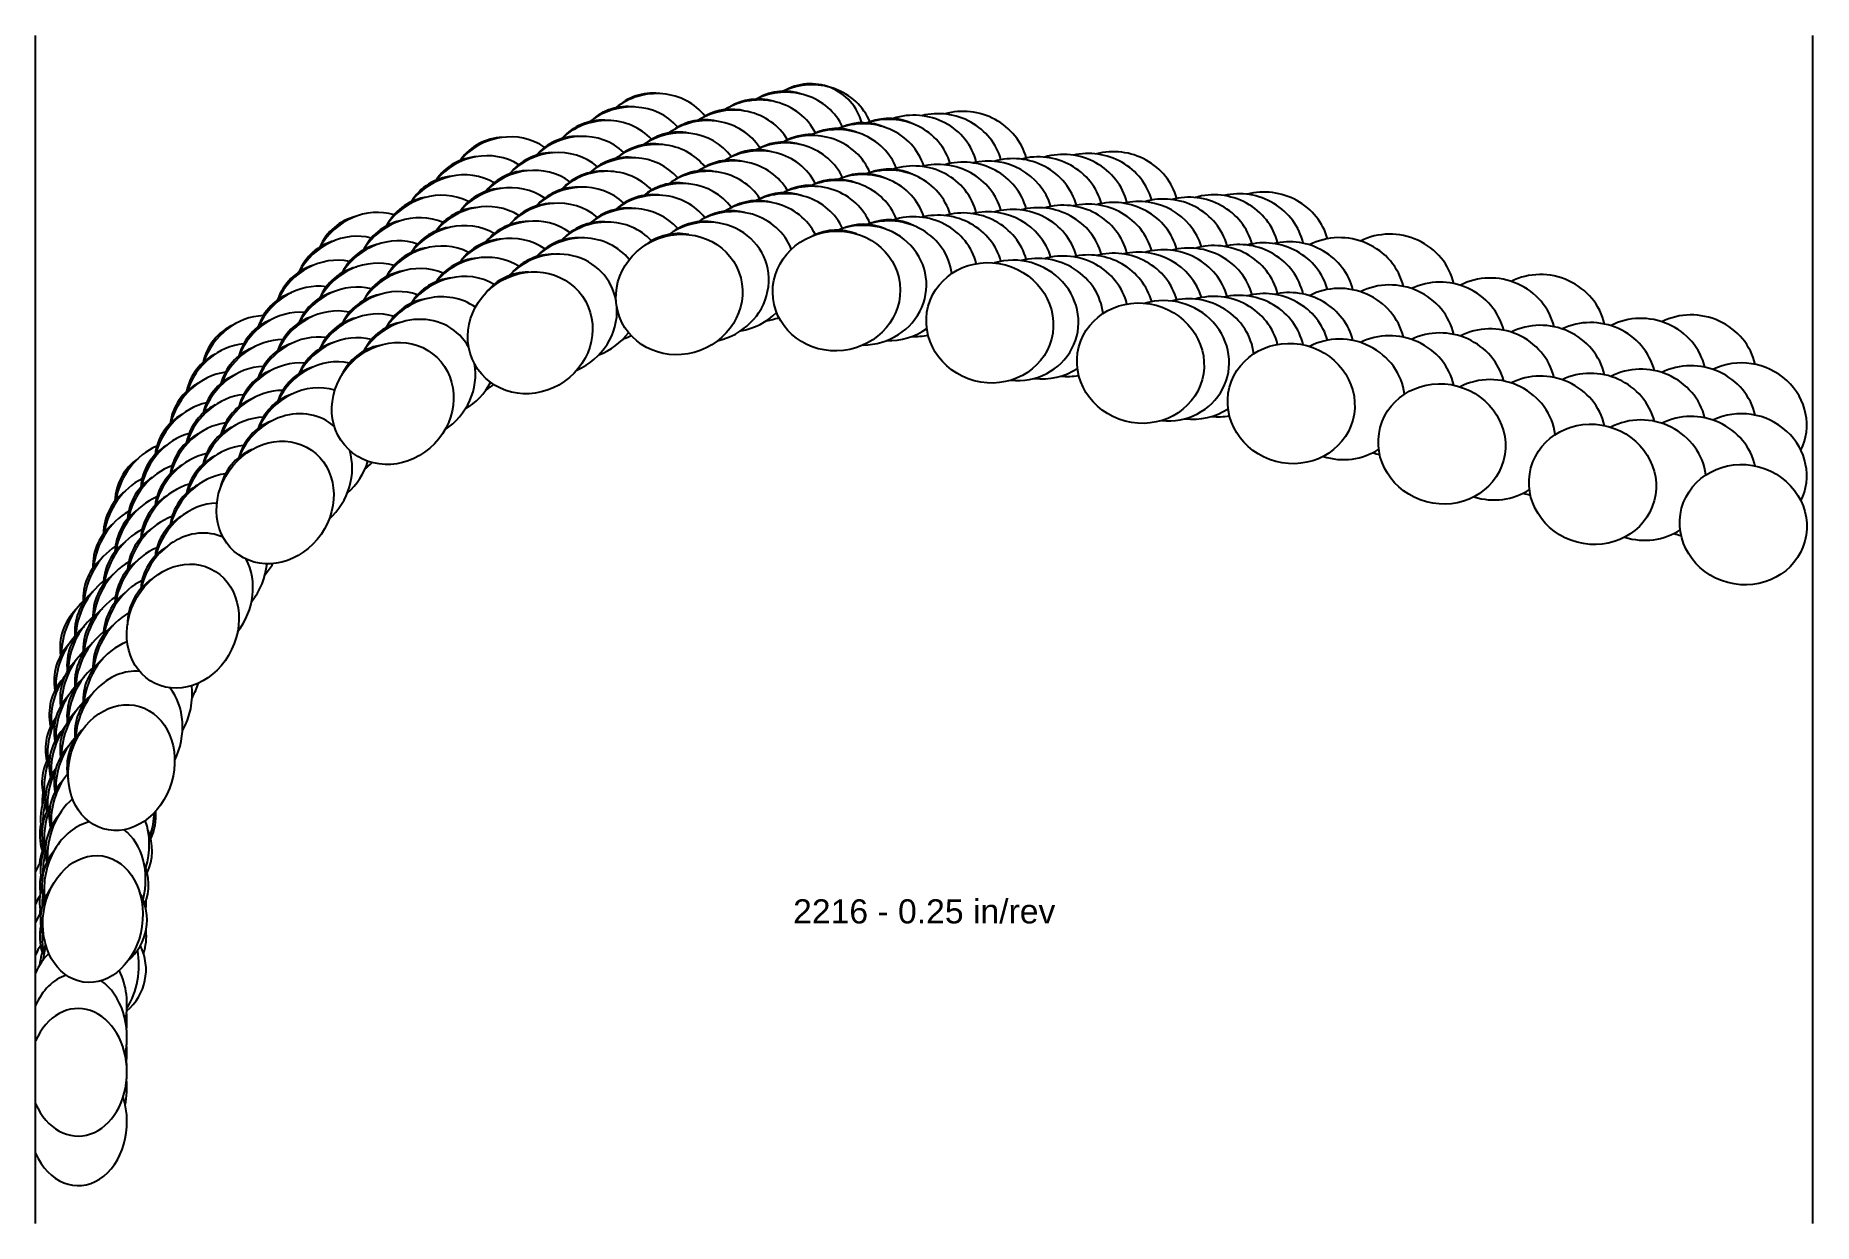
# Model space of a CAD drawing. Header units: inches. Extents: x -8.75 to 0, y -4.65 to 1.2.
import ezdxf
from ezdxf.enums import TextEntityAlignment as Align

# ---------------------------------------------------------------- set-up
doc = ezdxf.new("R2010")
doc.units = ezdxf.units.IN
doc.header["$MEASUREMENT"] = 0
for name, color, linetype, true_color in [('Blade_1', 30, 'Continuous', 0xff7f00), ('Blade_2', 7, 'Continuous', 0xcccc00), ('Blade_3', 7, 'Continuous', 0x00cc00), ('Blade_4', 7, 'Continuous', 0x00cccc), ('Blade_5', 7, 'Continuous', 0x0066cc), ('Blade_6', 190, 'Continuous', 0x7f00ff)]:
    doc.layers.add(name, color=color, linetype=linetype, true_color=true_color)
doc.layers.add('Gage_Line', color=7, linetype='Continuous')
doc.styles.get("Standard").update_dxf_attribs({"font": 'arial.ttf'})

msp = doc.modelspace()

# ---------------------------------------------------------------- linework, layer by layer
at = {"layer": 'Blade_1'}
for centre, major_axis, ratio, start_param, end_param in [((-5.5812, 0.4274), (0.2939, 0.1105), 0.936085, 6.546866, 8.111179), ((-5.5854, 0.4647), (0.261, 0.0283), 1, 1.26652, 2.133713), ((-4.8072, 0.4445), (0.3119, 0.0362), 0.938432, 6.522049, 8.14294), ((-4.8059, 0.482), (0.2625, 0), 1, 1.193118, 2.029242), ((-4.0521, 0.288), (0.3033, -0.0813), 0.939693, 6.810692, 8.37562), ((-6.3149, 0.2388), (0.2573, 0.18), 0.932742, 6.585168, 8.068446), ((-6.3251, 0.2749), (0.2532, 0.0693), 1, 1.299323, 2.204863), ((-5.5812, 0.1774), (0.2939, 0.1105), 0.936085, 6.546866, 8.111179), ((-5.5854, 0.2147), (0.261, 0.0283), 1, 1.26652, 2.133713), ((-4.8072, 0.1945), (0.3119, 0.0362), 0.938432, 6.522049, 8.14294), ((-4.8059, 0.232), (0.2625, 0), 1, 1.193118, 2.029242), ((-4.0521, 0.038), (0.3033, -0.0813), 0.939693, 6.810692, 8.37562), ((-3.3102, 0.0892), (0.3033, -0.0813), 0.939693, 6.811021, 8.373873), ((-6.3149, -0.0112), (0.2573, 0.18), 0.932742, 6.585168, 8.068446), ((-6.3251, 0.0249), (0.2532, 0.0693), 1, 1.299323, 2.204863), ((-7.0051, -0.0803), (0.2391, 0.1084), 1, 1.344047, 2.263278), ((-6.9916, -0.1089), (0.2183, 0.2257), 0.909728, 6.677494, 8.075781), ((-5.5854, -0.0353), (0.261, 0.0283), 1, 1.26652, 2.133713), ((-4.8059, -0.018), (0.2625, 0), 1, 1.193118, 2.029242), ((-2.5684, -0.1095), (0.3033, -0.0813), 0.939693, 6.765243, 8.374734), ((-3.3102, -0.1608), (0.3033, -0.0813), 0.939693, 6.811021, 8.373873), ((-6.3251, -0.2251), (0.2532, 0.0693), 1, 1.299323, 2.204863), ((-7.0051, -0.3303), (0.2391, 0.1084), 1, 1.344047, 2.263278), ((-6.9916, -0.3589), (0.2183, 0.2257), 0.909728, 6.677494, 8.075781), ((-2.5684, -0.3595), (0.3033, -0.0813), 0.939693, 6.765243, 8.374734), ((-1.8266, -0.3083), (0.3033, -0.0813), 0.939693, 6.765243, 8.597573), ((-1.8266, -0.5583), (0.3033, -0.0813), 0.939693, 6.765243, 8.597573), ((-1.0848, -0.5071), (0.3033, -0.0813), 0.939693, 6.765606, 8.597422), ((-7.5836, -0.5784), (0.2191, 0.1445), 1, 1.382171, 2.297065), ((-7.5707, -0.5968), (0.1789, 0.258), 0.876584, 6.822127, 8.100473), ((-7.0051, -0.5803), (0.2391, 0.1084), 1, 1.344047, 2.28609), ((-0.3429, -0.7058), (0.3033, -0.0813), 0.939693, 6.094226, 8.598013), ((-1.0848, -0.7571), (0.3033, -0.0813), 0.939693, 6.765606, 8.597422), ((-7.5836, -0.8284), (0.2191, 0.1445), 1, 1.382171, 2.297065), ((-7.5707, -0.8468), (0.1789, 0.258), 0.876584, 6.822127, 8.100473), ((-0.3429, -0.9558), (0.3033, -0.0813), 0.939693, 6.094226, 8.598013), ((-7.5836, -1.0784), (0.2191, 0.1445), 1, 1.382171, 2.362597), ((-8.0246, -1.2053), (0.1366, 0.2827), 0.848528, 6.997483, 8.134599), ((-8.0351, -1.1949), (0.1951, 0.1756), 1, 1.405305, 2.339734), ((-8.0351, -1.4449), (0.1951, 0.1756), 1, 1.405305, 2.339734), ((-8.0246, -1.4553), (0.1366, 0.2827), 0.848528, 6.997483, 8.134599), ((-8.0351, -1.6949), (0.1951, 0.1756), 1, 1.405305, 2.423204), ((-8.3273, -1.9021), (0.0892, 0.3011), 0.819266, 7.195813, 8.154957), ((-8.3329, -1.8989), (0.1631, 0.2057), 1, 1.417975, 2.355462), ((-8.3273, -2.1521), (0.0892, 0.3011), 0.819266, 7.195813, 8.154957), ((-8.3329, -2.1489), (0.1631, 0.2057), 1, 1.417975, 2.355462), ((-8.3329, -2.3989), (0.1631, 0.2057), 1, 1.417975, 2.462582), ((-8.4634, -2.6514), (0.1281, 0.2291), 1, 1.635759, 2.322932), ((-8.4681, -2.6475), (0.0471, 0.3104), 0.779014, 7.717702, 8.080488), ((-8.4634, -2.9014), (0.1281, 0.2291), 1, 1.635759, 2.322932), ((-8.4681, -2.8975), (0.0471, 0.3104), 0.779014, 7.717702, 8.080488), ((-8.4634, -3.1514), (0.1281, 0.2291), 1, 1.430075, 2.474502), ((-8.4634, -3.1514), (0.1281, 0.2291), 1, 4.349801, 5.748091), ((-8.5406, -3.9022), (0, 0.314), 0.766045, 2.085494, 7.339284), ((-8.5406, -3.6522), (0, 0.314), 0.766045, 4.589209, 4.84672)]:
    msp.add_ellipse(centre, major_axis=major_axis, ratio=ratio, start_param=start_param, end_param=end_param, dxfattribs=at)
for centre, major_axis, ratio in [((-5.5812, -0.0726), (0.2939, 0.1105), 0.936085), ((-4.8072, -0.0555), (0.3119, 0.0362), 0.938432), ((-4.0521, -0.212), (0.3033, -0.0813), 0.939693), ((-6.3149, -0.2612), (0.2573, 0.18), 0.932742), ((-3.3102, -0.4108), (0.3033, -0.0813), 0.939693), ((-6.9916, -0.6089), (0.2183, 0.2257), 0.909728), ((-2.5684, -0.6095), (0.3033, -0.0813), 0.939693), ((-1.8266, -0.8083), (0.3033, -0.0813), 0.939693), ((-1.0848, -1.0071), (0.3033, -0.0813), 0.939693), ((-7.5707, -1.0968), (0.1789, 0.258), 0.876584), ((-0.3429, -1.2058), (0.3033, -0.0813), 0.939693), ((-8.0246, -1.7053), (0.1366, 0.2827), 0.848528), ((-8.3273, -2.4021), (0.0892, 0.3011), 0.819266), ((-8.4681, -3.1475), (0.0471, 0.3104), 0.779014)]:
    msp.add_ellipse(centre, major_axis=major_axis, ratio=ratio, dxfattribs=at)
at = {"layer": 'Blade_2'}
for centre, major_axis, ratio, start_param, end_param in [((-5.4525, 0.4878), (0.2984, 0.0979), 0.93656, 6.522427, 8.169851), ((-5.4557, 0.5251), (0.2616, 0.0215), 1, 1.26221, 2.120317), ((-4.6779, 0.4732), (0.3134, 0.0199), 0.938707, 6.515219, 8.189782), ((-4.6752, 0.5107), (0.2625, 0), 1, 1.146547, 1.986017), ((-6.1957, 0.3271), (0.2644, 0.1694), 0.933359, 6.559377, 8.120676), ((-6.2049, 0.3634), (0.2549, 0.0626), 1, 1.296716, 2.19066), ((-5.4525, 0.2378), (0.2984, 0.0979), 0.93656, 6.522427, 8.169851), ((-5.4557, 0.2751), (0.2616, 0.0215), 1, 1.26221, 2.120317), ((-4.6779, 0.2232), (0.3134, 0.0199), 0.938707, 6.515219, 8.189782), ((-4.6752, 0.2607), (0.2625, 0), 1, 1.146547, 1.986017), ((-3.9284, 0.3), (0.3033, -0.0813), 0.939693, 6.78781, 8.434595), ((-6.1957, 0.0771), (0.2644, 0.1694), 0.933359, 6.559377, 8.120676), ((-6.2049, 0.1134), (0.2549, 0.0626), 1, 1.296716, 2.19066), ((-3.9284, 0.05), (0.3033, -0.0813), 0.939693, 6.78781, 8.434595), ((-3.1866, 0.1012), (0.3033, -0.0813), 0.939693, 6.78781, 8.434514), ((-6.885, 0.0056), (0.227, 0.217), 0.910413, 6.649027, 8.121509), ((-6.8977, 0.0345), (0.242, 0.1017), 1, 1.34028, 2.274585), ((-5.4525, -0.0122), (0.2984, 0.0979), 0.93656, 4.608659, 8.169851), ((-5.4557, 0.0251), (0.2616, 0.0215), 1, 1.26221, 2.120317), ((-4.6779, -0.0268), (0.3134, 0.0199), 0.938707, 4.658667, 8.189782), ((-4.6752, 0.0107), (0.2625, 0), 1, 1.146547, 1.986017), ((-6.885, -0.2444), (0.227, 0.217), 0.910413, 6.649027, 8.121509), ((-6.1957, -0.1729), (0.2644, 0.1694), 0.933359, 5.917216, 8.120676), ((-6.2049, -0.1366), (0.2549, 0.0626), 1, 1.296716, 2.19066), ((-3.9284, -0.2), (0.3033, -0.0813), 0.939693, 4.891274, 8.434595), ((-3.1866, -0.1488), (0.3033, -0.0813), 0.939693, 6.78781, 8.434514), ((-6.8977, -0.2155), (0.242, 0.1017), 1, 1.34028, 2.274585), ((-3.1866, -0.3988), (0.3033, -0.0813), 0.939693, 4.891519, 8.434514), ((-7.4817, -0.4618), (0.1846, 0.254), 0.884907, 6.776452, 8.130623), ((-6.1957, -0.1729), (0.2644, 0.1694), 0.933359, 4.541751, 5.806223), ((-7.4954, -0.4411), (0.2229, 0.1387), 1, 1.376861, 2.329856), ((-6.885, -0.4944), (0.227, 0.217), 0.910413, 6.041172, 8.121509), ((-6.8977, -0.4655), (0.242, 0.1017), 1, 1.34028, 2.274585), ((-7.4817, -0.7118), (0.1846, 0.254), 0.884907, 6.776452, 8.130623), ((-6.885, -0.4944), (0.227, 0.217), 0.910413, 4.51866, 5.744268), ((-7.4954, -0.6911), (0.2229, 0.1387), 1, 1.376861, 2.329856), ((-7.4954, -0.9411), (0.2229, 0.1387), 1, 1.376861, 2.329856), ((-7.4817, -0.9618), (0.1846, 0.254), 0.884907, 6.196971, 8.130623), ((-7.9582, -1.0529), (0.1401, 0.281), 0.857485, 6.940074, 8.143806), ((-7.9702, -1.0403), (0.1981, 0.1722), 1, 1.399523, 2.353907), ((-7.4817, -0.9618), (0.1846, 0.254), 0.884907, 4.483117, 5.697499), ((-7.9582, -1.3029), (0.1401, 0.281), 0.857485, 6.940074, 8.143806), ((-7.9702, -1.2903), (0.1981, 0.1722), 1, 1.399523, 2.353907), ((-7.9582, -1.5529), (0.1401, 0.281), 0.857485, 6.31782, 8.143806), ((-7.9702, -1.5403), (0.1981, 0.1722), 1, 1.399523, 2.353907), ((-7.9582, -1.5529), (0.1401, 0.281), 0.857485, 4.483591, 5.735017), ((-8.2893, -1.7362), (0.0979, 0.2983), 0.819584, 7.16157, 8.176499), ((-8.2947, -1.7329), (0.1684, 0.2014), 1, 1.420623, 2.371298), ((-8.2893, -1.9862), (0.0979, 0.2983), 0.819584, 7.16157, 8.176499), ((-8.2947, -1.9829), (0.1684, 0.2014), 1, 1.420623, 2.371298), ((-8.2893, -2.2362), (0.0979, 0.2983), 0.819584, 6.466948, 8.176499), ((-8.2893, -2.2362), (0.0979, 0.2983), 0.819584, 4.541302, 5.800752), ((-8.2947, -2.2329), (0.1684, 0.2014), 1, 1.420623, 2.371298), ((-8.4561, -2.4785), (0.1344, 0.2255), 1, 1.537978, 2.401929), ((-8.458, -2.4763), (0.0536, 0.3094), 0.789227, 7.594831, 8.224171), ((-8.4561, -2.7285), (0.1344, 0.2255), 1, 1.537978, 2.401929), ((-8.458, -2.7263), (0.0536, 0.3094), 0.789227, 7.594831, 8.224171), ((-8.458, -2.9763), (0.0536, 0.3094), 0.789227, 6.602927, 8.224171), ((-8.458, -2.9763), (0.0536, 0.3094), 0.789227, 4.606545, 5.882542), ((-8.4561, -2.9785), (0.1344, 0.2255), 1, 1.428298, 2.401929), ((-8.4561, -2.9785), (0.1344, 0.2255), 1, 4.871957, 5.672253), ((-8.5406, -3.2282), (0, 0.314), 0.766045, 7.17705, 7.339284), ((-8.5406, -3.4782), (0, 0.314), 0.766045, 7.161356, 7.339284), ((-8.5406, -3.7282), (0, 0.314), 0.766045, 6.530079, 7.339284), ((-8.5406, -3.7282), (0, 0.314), 0.766045, 4.431746, 5.793463)]:
    msp.add_ellipse(centre, major_axis=major_axis, ratio=ratio, start_param=start_param, end_param=end_param, dxfattribs=at)
at = {"layer": 'Blade_3'}
for centre, major_axis, ratio, start_param, end_param in [((-5.3232, 0.5397), (0.3024, 0.0845), 0.937002, 6.523097, 8.152688), ((-5.3253, 0.5771), (0.2621, 0.0142), 1, 1.255962, 2.030799), ((-4.5509, 0.495), (0.314, 0.0036), 0.938943, 6.537432, 8.18556), ((-4.5469, 0.5324), (0.2625, 0), 1, 1.102835, 1.94303), ((-6.0751, 0.4072), (0.2713, 0.158), 0.934, 6.554577, 8.106068), ((-6.0833, 0.4437), (0.2565, 0.0559), 1, 1.292022, 2.176678), ((-3.8048, 0.3086), (0.3033, -0.0813), 0.939693, 6.78781, 8.404562), ((-5.3232, 0.2897), (0.3024, 0.0845), 0.937002, 6.523097, 8.152688), ((-5.3253, 0.3271), (0.2621, 0.0142), 1, 1.255962, 2.030799), ((-4.5509, 0.245), (0.314, 0.0036), 0.938943, 6.537432, 8.18556), ((-4.5469, 0.2824), (0.2625, 0), 1, 1.102835, 1.94303), ((-6.7751, 0.1159), (0.2321, 0.2115), 0.917707, 6.611441, 8.124845), ((-6.0751, 0.1572), (0.2713, 0.158), 0.934, 6.554577, 8.106068), ((-6.0833, 0.1937), (0.2565, 0.0559), 1, 1.292022, 2.176678), ((-6.7877, 0.1471), (0.2446, 0.0954), 1, 1.331228, 2.257911), ((-3.8048, 0.0586), (0.3033, -0.0813), 0.939693, 6.78781, 8.404562), ((-3.063, 0.1098), (0.3033, -0.0813), 0.939693, 6.78781, 8.404562), ((-5.3232, 0.0397), (0.3024, 0.0845), 0.937002, 6.375124, 8.152688), ((-5.3253, 0.0771), (0.2621, 0.0142), 1, 1.255962, 2.030799), ((-4.5509, -0.005), (0.314, 0.0036), 0.938943, 6.393075, 8.18556), ((-4.5469, 0.0324), (0.2625, 0), 1, 1.102835, 1.94303), ((-6.7751, -0.1341), (0.2321, 0.2115), 0.917707, 6.611441, 8.124845), ((-6.0751, -0.0928), (0.2713, 0.158), 0.934, 6.423671, 8.106068), ((-6.0833, -0.0563), (0.2565, 0.0559), 1, 1.292022, 2.176678), ((-2.3211, -0.089), (0.3033, -0.0813), 0.939693, 6.752947, 8.628223), ((-6.7877, -0.1029), (0.2446, 0.0954), 1, 1.331228, 2.257911), ((-3.8048, -0.1914), (0.3033, -0.0813), 0.939693, 6.64733, 8.404562), ((-3.063, -0.1402), (0.3033, -0.0813), 0.939693, 6.78781, 8.404562), ((-1.5793, -0.2878), (0.3033, -0.0813), 0.939693, 6.753022, 8.628223), ((-7.404, -0.3116), (0.2264, 0.1328), 1, 1.375272, 2.302777), ((-7.3909, -0.3327), (0.1934, 0.2474), 0.885566, 6.757323, 8.11308), ((-6.7751, -0.3841), (0.2321, 0.2115), 0.917707, 6.477465, 8.124845), ((-3.063, -0.3902), (0.3033, -0.0813), 0.939693, 6.647643, 8.404562), ((-2.3211, -0.339), (0.3033, -0.0813), 0.939693, 6.752947, 8.628223), ((-6.7877, -0.3529), (0.2446, 0.0954), 1, 1.331228, 2.257911), ((-5.3232, 0.0397), (0.3024, 0.0845), 0.937002, 4.600237, 5.244695), ((-6.0751, -0.0928), (0.2713, 0.158), 0.934, 4.537949, 5.128615), ((-4.5509, -0.005), (0.314, 0.0036), 0.938943, 4.667603, 5.345721), ((-1.5793, -0.5378), (0.3033, -0.0813), 0.939693, 6.753022, 8.628223), ((-0.8375, -0.4865), (0.3033, -0.0813), 0.939693, 6.75266, 8.628666), ((-7.404, -0.5616), (0.2264, 0.1328), 1, 1.375272, 2.302777), ((-7.3909, -0.5827), (0.1934, 0.2474), 0.885566, 6.757323, 8.11308), ((-2.3211, -0.589), (0.3033, -0.0813), 0.939693, 6.64785, 8.628223), ((-3.8048, -0.1914), (0.3033, -0.0813), 0.939693, 4.862982, 5.587963), ((-0.8375, -0.7365), (0.3033, -0.0813), 0.939693, 6.75266, 8.628666), ((-7.3909, -0.8327), (0.1934, 0.2474), 0.885566, 6.605022, 8.11308), ((-6.7751, -0.3841), (0.2321, 0.2115), 0.917707, 4.496738, 5.086332), ((-1.5793, -0.7878), (0.3033, -0.0813), 0.939693, 6.64785, 8.628223), ((-7.889, -0.9045), (0.149, 0.2764), 0.85804, 6.914983, 8.129177), ((-7.404, -0.8116), (0.2264, 0.1328), 1, 1.375272, 2.302777), ((-7.9007, -0.8916), (0.2026, 0.167), 1, 1.397385, 2.332998), ((-3.063, -0.3902), (0.3033, -0.0813), 0.939693, 4.862982, 5.588009), ((-0.8375, -0.9865), (0.3033, -0.0813), 0.939693, 6.647643, 8.628666), ((-7.889, -1.1545), (0.149, 0.2764), 0.85804, 6.914983, 8.129177), ((-2.3211, -0.589), (0.3033, -0.0813), 0.939693, 4.667704, 5.587643), ((-7.9007, -1.1416), (0.2026, 0.167), 1, 1.397385, 2.332998), ((-7.3909, -0.8327), (0.1934, 0.2474), 0.885566, 4.509004, 5.113463), ((-1.5793, -0.7878), (0.3033, -0.0813), 0.939693, 4.667704, 5.587643), ((-7.889, -1.4045), (0.149, 0.2764), 0.85804, 6.730724, 8.129177), ((-7.9007, -1.3916), (0.2026, 0.167), 1, 1.397385, 2.332998), ((-8.2456, -1.5755), (0.1039, 0.2963), 0.829114, 7.113392, 8.166618), ((-0.8375, -0.9865), (0.3033, -0.0813), 0.939693, 4.668103, 5.588009), ((-8.2531, -1.57), (0.1736, 0.1969), 1, 1.415418, 2.369259), ((-7.889, -1.4045), (0.149, 0.2764), 0.85804, 4.509333, 5.164872), ((-8.2456, -1.8255), (0.1039, 0.2963), 0.829114, 7.113392, 8.166618), ((-8.2531, -1.82), (0.1736, 0.1969), 1, 1.415418, 2.369259), ((-8.2456, -2.0755), (0.1039, 0.2963), 0.829114, 6.882886, 8.166618), ((-8.2531, -2.07), (0.1736, 0.1969), 1, 1.415418, 2.369259), ((-8.2456, -2.0755), (0.1039, 0.2963), 0.829114, 4.505467, 5.247478), ((-8.4389, -2.3117), (0.1403, 0.2219), 1, 1.492033, 2.357073), ((-8.4407, -2.3093), (0.062, 0.3078), 0.78937, 7.537438, 8.17813), ((-8.4389, -2.5617), (0.1403, 0.2219), 1, 1.492033, 2.357073), ((-8.4407, -2.5593), (0.062, 0.3078), 0.78937, 7.537438, 8.17813), ((-8.4407, -2.8093), (0.062, 0.3078), 0.78937, 7.064068, 8.17813), ((-8.4389, -2.8117), (0.1403, 0.2219), 1, 1.427502, 2.357073), ((-8.4407, -2.8093), (0.062, 0.3078), 0.78937, 4.590211, 5.361555), ((-8.4389, -2.8117), (0.1403, 0.2219), 1, 4.848177, 5.669521), ((-8.5406, -3.0681), (0, 0.314), 0.766045, 7.144964, 7.339284), ((-8.5406, -3.3181), (0, 0.314), 0.766045, 7.156968, 7.339284), ((-8.5406, -3.5681), (0, 0.314), 0.766045, 6.92549, 7.339284), ((-8.5406, -3.5681), (0, 0.314), 0.766045, 4.454497, 5.27871)]:
    msp.add_ellipse(centre, major_axis=major_axis, ratio=ratio, start_param=start_param, end_param=end_param, dxfattribs=at)
at = {"layer": 'Blade_4'}
for centre, major_axis, ratio, start_param, end_param in [((-5.1938, 0.5899), (0.3058, 0.0714), 0.937412, 6.505812, 8.18585), ((-5.1949, 0.6275), (0.2624, 0.0073), 1, 1.246064, 2.099136), ((-5.9603, 0.5231), (0.2579, 0.0487), 1, 1.279901, 2.172115), ((-4.4249, 0.5153), (0.3137, -0.0126), 0.939146, 6.54516, 8.227543), ((-5.9531, 0.4861), (0.2777, 0.1465), 0.934526, 6.530213, 8.139414), ((-5.1938, 0.3399), (0.3058, 0.0714), 0.937412, 6.505812, 8.18585), ((-5.1949, 0.3775), (0.2624, 0.0073), 1, 1.246064, 2.099136), ((-3.6812, 0.3205), (0.3033, -0.0813), 0.939693, 6.764853, 8.433651), ((-6.6635, 0.217), (0.2401, 0.2024), 0.91838, 6.595867, 8.088834), ((-5.9531, 0.2361), (0.2777, 0.1465), 0.934526, 6.530213, 8.139414), ((-5.9603, 0.2731), (0.2579, 0.0487), 1, 1.279901, 2.172115), ((-4.4249, 0.2653), (0.3137, -0.0126), 0.939146, 6.54516, 8.227543), ((-6.6753, 0.2486), (0.247, 0.0889), 1, 1.32241, 2.24944), ((-5.1938, 0.0899), (0.3058, 0.0714), 0.937412, 6.505812, 8.18585), ((-5.1949, 0.1275), (0.2624, 0.0073), 1, 1.246064, 2.099136), ((-3.6812, 0.0705), (0.3033, -0.0813), 0.939693, 6.764853, 8.433651), ((-2.9393, 0.1218), (0.3033, -0.0813), 0.939693, 6.764911, 8.434594), ((-6.6635, -0.033), (0.2401, 0.2024), 0.91838, 6.595867, 8.088834), ((-5.9531, -0.0139), (0.2777, 0.1465), 0.934526, 6.530213, 8.139414), ((-5.9603, 0.0231), (0.2579, 0.0487), 1, 1.279901, 2.172115), ((-4.4249, 0.0153), (0.3137, -0.0126), 0.939146, 6.54516, 8.227543), ((-6.6753, -0.0014), (0.247, 0.0889), 1, 1.32241, 2.24944), ((-2.9393, -0.1282), (0.3033, -0.0813), 0.939693, 6.764911, 8.434594), ((-7.2953, -0.2047), (0.1989, 0.2429), 0.89365, 6.712336, 8.1272), ((-3.6812, -0.1795), (0.3033, -0.0813), 0.939693, 6.764853, 8.433651), ((-7.3089, -0.1811), (0.2298, 0.1269), 1, 1.364541, 2.320006), ((-6.6635, -0.283), (0.2401, 0.2024), 0.91838, 6.595867, 8.088834), ((-6.6753, -0.2514), (0.247, 0.0889), 1, 1.32241, 2.24944), ((-2.9393, -0.3782), (0.3033, -0.0813), 0.939693, 6.764911, 8.434594), ((-7.2953, -0.4547), (0.1989, 0.2429), 0.89365, 6.712336, 8.1272), ((-7.3089, -0.4311), (0.2298, 0.1269), 1, 1.364541, 2.320006), ((-5.1938, 0.0899), (0.3058, 0.0714), 0.937412, 4.634775, 4.83324), ((-5.9531, -0.0139), (0.2777, 0.1465), 0.934526, 4.569243, 4.704577), ((-4.4249, 0.0153), (0.3137, -0.0126), 0.939146, 4.713562, 4.97118), ((-7.3089, -0.6811), (0.2298, 0.1269), 1, 1.364541, 2.320006), ((-7.2953, -0.7047), (0.1989, 0.2429), 0.89365, 6.712336, 8.1272), ((-7.8272, -0.7416), (0.2071, 0.1612), 1, 1.390612, 2.348307), ((-7.8143, -0.7569), (0.1554, 0.2729), 0.866802, 6.868123, 8.13983), ((-6.6635, -0.283), (0.2401, 0.2024), 0.91838, 4.503942, 4.647742), ((-3.6812, -0.1795), (0.3033, -0.0813), 0.939693, 4.890702, 5.174387), ((-2.9393, -0.3782), (0.3033, -0.0813), 0.939693, 4.891274, 5.174074), ((-7.8272, -0.9916), (0.2071, 0.1612), 1, 1.390612, 2.348307), ((-7.8143, -1.0069), (0.1554, 0.2729), 0.866802, 6.868123, 8.13983), ((-7.8143, -1.2569), (0.1554, 0.2729), 0.866802, 6.868123, 8.13983), ((-7.2953, -0.7047), (0.1989, 0.2429), 0.89365, 4.485217, 4.638434), ((-7.8272, -1.2416), (0.2071, 0.1612), 1, 1.390612, 2.348307), ((-8.2054, -1.4069), (0.179, 0.192), 1, 1.414641, 2.366509), ((-8.1981, -1.4126), (0.1132, 0.2929), 0.82951, 7.076618, 8.168836), ((-8.1981, -1.6626), (0.1132, 0.2929), 0.82951, 7.076618, 8.168836), ((-7.8143, -1.2569), (0.1554, 0.2729), 0.866802, 4.480453, 4.69037), ((-8.2054, -1.6569), (0.179, 0.192), 1, 1.414641, 2.366509), ((-8.1981, -1.9126), (0.1132, 0.2929), 0.82951, 7.076618, 8.168836), ((-8.2054, -1.9069), (0.179, 0.192), 1, 1.414641, 2.366509), ((-8.42, -2.14), (0.146, 0.2181), 1, 1.426159, 2.386162), ((-8.4192, -2.1394), (0.0681, 0.3065), 0.79944, 7.363843, 8.201028), ((-8.1981, -1.9126), (0.1132, 0.2929), 0.82951, 4.532725, 4.783381), ((-8.42, -2.39), (0.146, 0.2181), 1, 1.426159, 2.386162), ((-8.4192, -2.3894), (0.0681, 0.3065), 0.79944, 7.363843, 8.201028), ((-8.4192, -2.6394), (0.0681, 0.3065), 0.79944, 7.30697, 8.201028), ((-8.42, -2.64), (0.146, 0.2181), 1, 1.426159, 2.386162), ((-8.4192, -2.6394), (0.0681, 0.3065), 0.79944, 4.564536, 4.939684), ((-8.42, -2.64), (0.146, 0.2181), 1, 4.857506, 5.393031), ((-8.4685, -2.8969), (0.1109, 0.2379), 1, 1.69148, 1.921842), ((-8.4685, -3.1469), (0.1109, 0.2379), 1, 1.840073, 1.921842), ((-8.4685, -3.3969), (0.1109, 0.2379), 1, 1.518682, 1.921842), ((-8.4795, -3.3906), (0.0285, 0.3127), 0.757962, 7.563162, 7.796847), ((-8.4685, -3.3969), (0.1109, 0.2379), 1, 4.268699, 5.61477), ((-8.4795, -3.3906), (0.0285, 0.3127), 0.757962, 4.109541, 5.071789), ((-8.5406, -3.6463), (0, 0.314), 0.766045, 4.579828, 4.837337), ((-8.5406, -3.8963), (0, 0.314), 0.766045, 4.579828, 4.852114), ((-8.5406, -4.1463), (0, 0.314), 0.766045, 2.085494, 5.111701)]:
    msp.add_ellipse(centre, major_axis=major_axis, ratio=ratio, start_param=start_param, end_param=end_param, dxfattribs=at)
at = {"layer": 'Blade_5'}
for centre, major_axis, ratio, start_param, end_param in [((-5.8302, 0.5535), (0.2836, 0.1348), 0.935072, 6.541993, 8.09617), ((-5.064, 0.6283), (0.3087, 0.0576), 0.937788, 6.522123, 8.139216), ((-5.064, 0.6658), (0.2625, 0), 1, 1.241027, 2.085498), ((-5.8364, 0.5905), (0.2591, 0.042), 1, 1.27717, 2.158034), ((-4.3004, 0.5221), (0.3092, -0.0545), 0.939693, 6.703867, 8.299148), ((-6.549, 0.3104), (0.245, 0.1964), 0.925386, 6.593213, 8.070039), ((-5.8302, 0.3035), (0.2836, 0.1348), 0.935072, 6.541993, 8.09617), ((-5.064, 0.3783), (0.3087, 0.0576), 0.937788, 6.522123, 8.139216), ((-5.064, 0.4158), (0.2625, 0), 1, 1.241027, 2.047122), ((-3.5575, 0.3256), (0.3033, -0.0813), 0.939693, 6.78781, 8.374734), ((-6.5605, 0.3442), (0.2492, 0.0824), 1, 1.313573, 2.232017), ((-5.8364, 0.3405), (0.2591, 0.042), 1, 1.27717, 2.158034), ((-4.3004, 0.2721), (0.3092, -0.0545), 0.939693, 6.703867, 8.299148), ((-6.549, 0.0604), (0.245, 0.1964), 0.925386, 6.593213, 8.070039), ((-6.5605, 0.0942), (0.2492, 0.0824), 1, 1.313573, 2.232017), ((-5.8302, 0.0535), (0.2836, 0.1348), 0.935072, 6.541993, 8.09617), ((-5.8364, 0.0905), (0.2591, 0.042), 1, 1.27717, 2.158034), ((-5.064, 0.1283), (0.3087, 0.0576), 0.937788, 6.522123, 8.139216), ((-5.064, 0.1658), (0.2625, 0), 1, 1.241027, 2.047122), ((-3.5575, 0.0756), (0.3033, -0.0813), 0.939693, 6.78781, 8.374734), ((-2.8157, 0.1268), (0.3033, -0.0813), 0.939693, 6.740497, 8.373744), ((-4.3004, 0.0221), (0.3092, -0.0545), 0.939693, 6.703867, 8.299148), ((-7.2104, -0.0612), (0.2331, 0.1208), 1, 1.356926, 2.275985), ((-7.1964, -0.0871), (0.2044, 0.2383), 0.901478, 6.701393, 8.079566), ((-2.8157, -0.1232), (0.3033, -0.0813), 0.939693, 6.740497, 8.373744), ((-2.0739, -0.0719), (0.3033, -0.0813), 0.939693, 6.740137, 8.61317), ((-6.549, -0.1896), (0.245, 0.1964), 0.925386, 6.593213, 8.070039), ((-6.5605, -0.1558), (0.2492, 0.0824), 1, 1.313573, 2.232017), ((-3.5575, -0.1744), (0.3033, -0.0813), 0.939693, 6.78781, 8.374734), ((-1.332, -0.2707), (0.3033, -0.0813), 0.939693, 6.740061, 8.613315), ((-7.2104, -0.3112), (0.2331, 0.1208), 1, 1.356926, 2.275985), ((-7.1964, -0.3371), (0.2044, 0.2383), 0.901478, 6.701393, 8.079566), ((-2.8157, -0.3732), (0.3033, -0.0813), 0.939693, 6.740497, 8.373744), ((-2.0739, -0.3219), (0.3033, -0.0813), 0.939693, 6.740137, 8.61317), ((-0.5902, -0.4695), (0.3033, -0.0813), 0.939693, 6.740497, 8.612873), ((-7.1964, -0.5871), (0.2044, 0.2383), 0.901478, 6.701393, 8.079566), ((-1.332, -0.5207), (0.3033, -0.0813), 0.939693, 6.740061, 8.613315), ((-7.7374, -0.6179), (0.1643, 0.2676), 0.867398, 6.859429, 8.106552), ((-7.2104, -0.5612), (0.2331, 0.1208), 1, 1.356926, 2.275985), ((-2.0739, -0.5719), (0.3033, -0.0813), 0.939693, 6.740137, 8.61317), ((-7.7498, -0.6022), (0.2113, 0.1558), 1, 1.390612, 2.30774), ((-0.5902, -0.7195), (0.3033, -0.0813), 0.939693, 6.740497, 8.612873), ((-1.332, -0.7707), (0.3033, -0.0813), 0.939693, 6.740061, 8.613315), ((-7.7374, -0.8679), (0.1643, 0.2676), 0.867398, 6.859429, 8.106552), ((-7.7498, -0.8522), (0.2113, 0.1558), 1, 1.390612, 2.30774), ((-0.5902, -0.9695), (0.3033, -0.0813), 0.939693, 6.740497, 8.612873), ((-7.7498, -1.1022), (0.2113, 0.1558), 1, 1.390612, 2.30774), ((-7.7374, -1.1179), (0.1643, 0.2676), 0.867398, 6.859429, 8.106552), ((-2.0739, -0.5719), (0.3033, -0.0813), 0.939693, 4.654374, 4.770654), ((-8.1531, -1.2518), (0.184, 0.1872), 1, 1.409949, 2.339353), ((-8.1439, -1.2596), (0.1193, 0.2905), 0.838878, 7.044922, 8.133931), ((-1.332, -0.7707), (0.3033, -0.0813), 0.939693, 4.654171, 4.770313), ((-8.1531, -1.5018), (0.184, 0.1872), 1, 1.409949, 2.339353), ((-8.1439, -1.5096), (0.1193, 0.2905), 0.838878, 7.044922, 8.133931), ((-0.5902, -0.9695), (0.3033, -0.0813), 0.939693, 4.653767, 4.770731), ((-8.1439, -1.7596), (0.1193, 0.2905), 0.838878, 7.044922, 8.133931), ((-8.1531, -1.7518), (0.184, 0.1872), 1, 1.409949, 2.339353), ((-8.3965, -1.9759), (0.1517, 0.2142), 1, 1.42315, 2.365917), ((-8.3932, -1.9771), (0.074, 0.3052), 0.809308, 7.25853, 8.170642), ((-8.3932, -2.2271), (0.074, 0.3052), 0.809308, 7.25853, 8.170642), ((-8.3965, -2.2259), (0.1517, 0.2142), 1, 1.42315, 2.365917), ((-8.3932, -2.4771), (0.074, 0.3052), 0.809308, 7.25853, 8.170642), ((-8.3965, -2.4759), (0.1517, 0.2142), 1, 1.42315, 2.365917), ((-8.4671, -2.7327), (0.1159, 0.2355), 1, 1.826923, 2.328868), ((-8.4749, -2.7276), (0.033, 0.3123), 0.768595, 8.031723, 8.110499), ((-8.4671, -2.9827), (0.1159, 0.2355), 1, 1.826923, 2.177545), ((-8.4671, -3.2327), (0.1159, 0.2355), 1, 1.826923, 2.337721), ((-8.4749, -3.2276), (0.033, 0.3123), 0.768595, 7.914295, 8.173581), ((-8.4671, -3.2327), (0.1159, 0.2355), 1, 4.842968, 5.279877), ((-8.5406, -3.7293), (0, 0.314), 0.766045, 4.585403, 4.844951), ((-8.5406, -3.9793), (0, 0.314), 0.766045, 4.443236, 4.844951)]:
    msp.add_ellipse(centre, major_axis=major_axis, ratio=ratio, start_param=start_param, end_param=end_param, dxfattribs=at)
at = {"layer": 'Blade_6'}
for centre, major_axis, ratio, start_param, end_param in [((-4.9347, 0.6649), (0.3096, 0.0523), 0.938129, 6.494404, 8.144502), ((-4.9347, 0.7024), (0.2625, 0), 1, 6.556096, 8.388527), ((-5.7058, 0.6196), (0.289, 0.1228), 0.935594, 6.534124, 8.129056), ((-5.711, 0.6567), (0.2601, 0.0352), 1, 1.272679, 2.14516), ((-4.1759, 0.533), (0.3071, -0.0653), 0.939693, 6.733245, 8.370873), ((-6.4332, 0.4043), (0.2526, 0.1865), 0.926038, 6.584658, 8.097207), ((-6.4438, 0.4384), (0.2513, 0.0759), 1, 1.309398, 2.219846), ((-4.9347, 0.4149), (0.3096, 0.0523), 0.938129, 6.494404, 8.144502), ((-4.9347, 0.4524), (0.2625, 0), 1, 1.547711, 2.073737), ((-5.7058, 0.3696), (0.289, 0.1228), 0.935594, 6.534124, 8.129056), ((-5.711, 0.4067), (0.2601, 0.0352), 1, 1.272679, 2.14516), ((-3.4339, 0.3342), (0.3033, -0.0813), 0.939693, 6.78781, 8.404562), ((-4.1759, 0.283), (0.3071, -0.0653), 0.939693, 6.733245, 8.370873), ((-6.4332, 0.1543), (0.2526, 0.1865), 0.926038, 6.584658, 8.097207), ((-6.4438, 0.1884), (0.2513, 0.0759), 1, 1.309398, 2.219846), ((-4.9347, 0.1649), (0.3096, 0.0523), 0.938129, 6.494404, 8.144502), ((-4.9347, 0.2024), (0.2625, 0), 1, 1.547711, 2.073737), ((-2.6921, 0.1354), (0.3033, -0.0813), 0.939693, 6.787749, 8.404562), ((-7.0961, 0.0312), (0.213, 0.2307), 0.902161, 6.698761, 8.100929), ((-5.7058, 0.1196), (0.289, 0.1228), 0.935594, 6.534124, 8.129056), ((-5.711, 0.1567), (0.2601, 0.0352), 1, 1.272679, 2.14516), ((-3.4339, 0.0842), (0.3033, -0.0813), 0.939693, 6.78781, 8.404562), ((-7.1094, 0.0575), (0.2361, 0.1147), 1, 1.354124, 2.285633), ((-4.1759, 0.033), (0.3071, -0.0653), 0.939693, 6.733245, 8.370873), ((-6.4332, -0.0957), (0.2526, 0.1865), 0.926038, 6.584658, 8.097207), ((-6.4438, -0.0616), (0.2513, 0.0759), 1, 1.309398, 2.219846), ((-2.6921, -0.1146), (0.3033, -0.0813), 0.939693, 6.787749, 8.404562), ((-7.0961, -0.2188), (0.213, 0.2307), 0.902161, 6.698761, 8.100929), ((-3.4339, -0.1658), (0.3033, -0.0813), 0.939693, 6.78781, 8.404562), ((-7.1094, -0.1925), (0.2361, 0.1147), 1, 1.354124, 2.285633), ((-2.6921, -0.3646), (0.3033, -0.0813), 0.939693, 6.787749, 8.404562), ((-7.0961, -0.4688), (0.213, 0.2307), 0.902161, 6.698761, 8.100929), ((-7.6685, -0.4616), (0.2153, 0.1502), 1, 1.383665, 2.322771), ((-7.6551, -0.4797), (0.1701, 0.2639), 0.875947, 6.827048, 8.117637), ((-7.1094, -0.4425), (0.2361, 0.1147), 1, 1.354124, 2.285633), ((-7.6551, -0.7297), (0.1701, 0.2639), 0.875947, 6.827048, 8.117637), ((-7.6685, -0.7116), (0.2153, 0.1502), 1, 1.383665, 2.322771), ((-7.6551, -0.9797), (0.1701, 0.2639), 0.875947, 6.827048, 8.117637), ((-7.6685, -0.9616), (0.2153, 0.1502), 1, 1.383665, 2.322771), ((-8.0877, -1.1046), (0.1281, 0.2867), 0.83934, 7.014798, 8.14561), ((-8.0966, -1.0965), (0.1888, 0.1823), 1, 1.409488, 2.344935), ((-8.0966, -1.3465), (0.1888, 0.1823), 1, 1.409488, 2.344935), ((-8.0877, -1.3546), (0.1281, 0.2867), 0.83934, 7.014798, 8.14561), ((-8.0966, -1.5965), (0.1888, 0.1823), 1, 1.409488, 2.344935), ((-8.0877, -1.6046), (0.1281, 0.2867), 0.83934, 7.014798, 8.14561), ((-8.3668, -1.8109), (0.1576, 0.2099), 1, 1.422582, 2.362004), ((-8.3635, -1.8121), (0.0832, 0.3028), 0.809555, 7.237127, 8.169824), ((-8.3635, -2.0621), (0.0832, 0.3028), 0.809555, 7.237127, 8.169824), ((-8.3668, -2.0609), (0.1576, 0.2099), 1, 1.422582, 2.362004), ((-8.3635, -2.3121), (0.0832, 0.3028), 0.809555, 7.237127, 8.169824), ((-8.3668, -2.3109), (0.1576, 0.2099), 1, 1.422582, 2.362004), ((-8.4725, -2.561), (0.0389, 0.3116), 0.77898, 7.83555, 8.038473), ((-8.4725, -2.811), (0.0389, 0.3116), 0.77898, 7.83555, 8.038473), ((-8.4677, -3.0647), (0.122, 0.2324), 1, 1.754073, 2.269924), ((-8.4725, -3.061), (0.0389, 0.3116), 0.77898, 7.83555, 8.038473), ((-8.4677, -3.0647), (0.122, 0.2324), 1, 5.07928, 5.228282), ((-8.5406, -3.8089), (0, 0.314), 0.766045, 4.563262, 4.841143)]:
    msp.add_ellipse(centre, major_axis=major_axis, ratio=ratio, start_param=start_param, end_param=end_param, dxfattribs=at)
at = {"layer": 'Gage_Line'}
for p, q in [((-8.75, -4.6463), (-8.75, 1.2024)), ((0, -4.6463), (0, 1.2024))]:
    msp.add_line(p, q, dxfattribs=at)

# ---------------------------------------------------------------- texts
msp.add_text('2216 - 0.25 in/rev', height=0.11875).set_placement((-4.375, -3.1097), align=Align.MIDDLE_CENTER)

doc.saveas('drawing.dxf')
